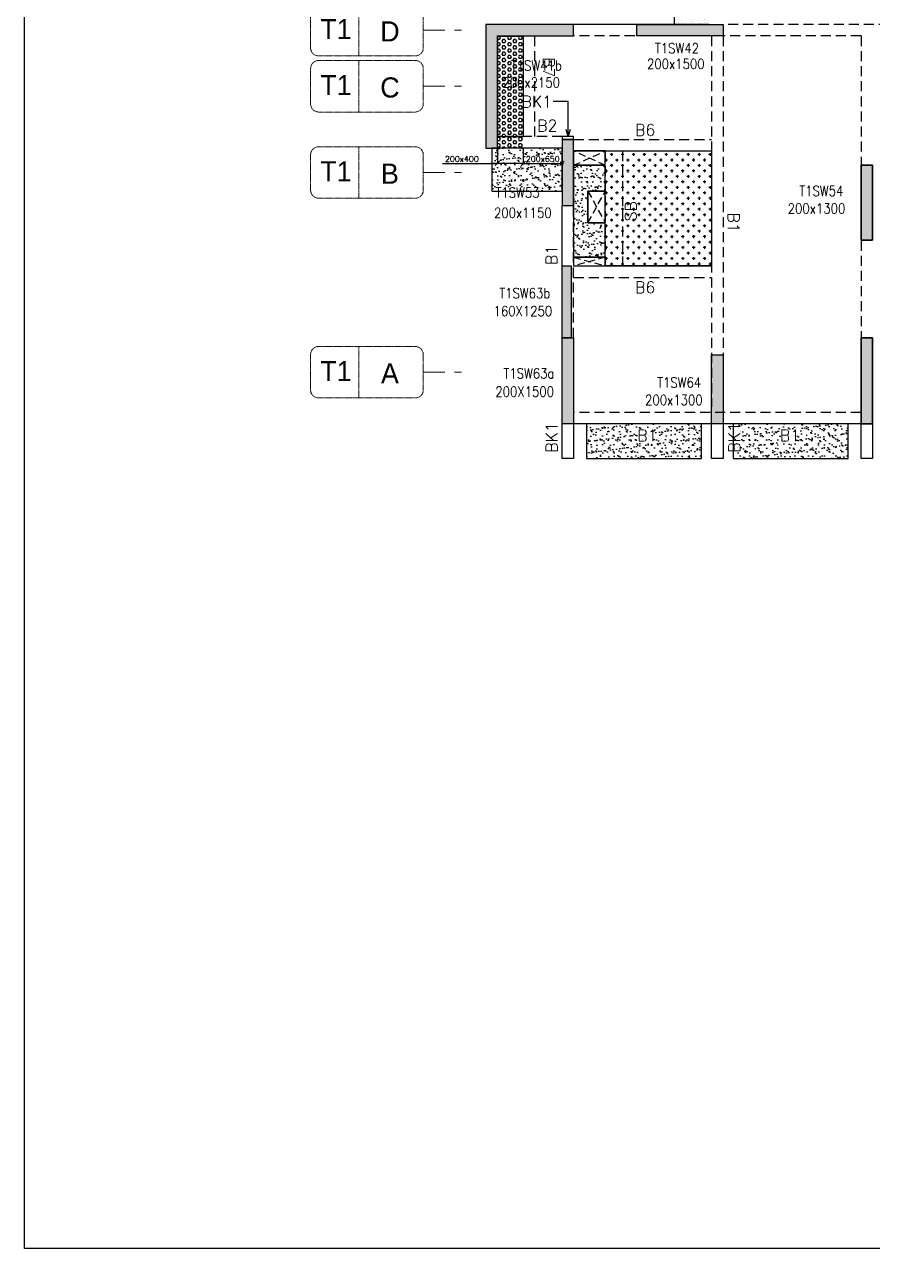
# Model space of a CAD drawing. Header units: millimetres. Extents: x 1078357 to 2594950, y -5122486 to -4636555.
# Drawn here: x 1574105 to 1588858, y -4682741 to -4661446 of the extents above; entities that cross this region are included whole.
import ezdxf
from ezdxf.enums import TextEntityAlignment as Align

# ---------------------------------------------------------------- set-up
doc = ezdxf.new("R2010")
doc.units = ezdxf.units.MM
doc.header["$PDMODE"] = 35
for name, pattern in [('CONTINOUS', [0]), ('DGN STYLE 7', [8.34, 3.75, -1.67, 1.25, -1.67]), ('HIDDEN', [0.375, 0.25, -0.125]), ('New Retail block$0$CONTINOUS', [0])]:
    doc.linetypes.add(name, pattern=pattern)
doc.layers.get('0').update_dxf_attribs({"lineweight": 0})
doc.layers.get('Defpoints').update_dxf_attribs({"lineweight": 0})
for name, color, linetype, lineweight in [('A-_ANOTDIMA_D-', 6, 'Continuous', 13), ('Boundary', 40, 'Continuous', 30), ('COL. NO.', 30, 'Continuous', 25), ('COL. SIZE', 7, 'Continuous', 25), ('DIM', 9, 'Continuous', 25), ('GRID LINE', 8, 'Continuous', 0), ('GRID NO', 8, 'DGN STYLE 7', 13), ('HATCH', 8, 'Continuous', 30)]:
    doc.layers.add(name, color=color, linetype=linetype, lineweight=lineweight)
for name, color, linetype in [('B-200x325', 201, 'HIDDEN'), ('B-200x400', 44, 'HIDDEN'), ('DROP SLAB', 8, 'Continuous'), ('S-BEAM', 3, 'HIDDEN'), ('S-BEAM NO.', 6, 'Continuous'), ('S-COLUMN', 1, 'Continuous'), ('S-CUTOUT', 8, 'HIDDEN'), ('S-SLAB-PROJECTION', 54, 'New Retail block$0$CONTINOUS'), ('SLAB FOLD', 8, 'Continuous')]:
    doc.layers.add(name, color=color, linetype=linetype)
doc.styles.add('Roman', font='romans')
doc.styles.add('ROMANS', font='romans.shx', dxfattribs={"width": 0.85})
doc.styles.get("Standard").update_dxf_attribs({"font": 'Adani Regular.ttf', "height": 500})
doc.dimstyles.new('HARESH', dxfattribs={"dimtxt": 150, "dimasz": 75, "dimexe": 0, "dimexo": 0, "dimgap": 25, "dimtad": 1, "dimdec": 0, "dimdsep": 46, "dimtxsty": 'Roman', "dimblk": 'OBLIQUE', "dimcen": 225, "dimdle": 25, "dimclrd": 2, "dimclre": 2, "dimclrt": 7, "dimadec": 8, "dimazin": 1, "dimtfac": 1, "dimtdec": 0, "dimtmove": 0, "dimatfit": 0, "dimfxl": 1, "dimlwd": -1, "dimlwe": -1, "dimarcsym": 0})

# ---------------------------------------------------------------- blocks, each defined once
blk = doc.blocks.new('_Oblique')
at = {"color": 0, "linetype": 'ByBlock', "lineweight": -2}
blk.add_line((-0.5, -0.5), (0.5, 0.5), dxfattribs=at)
blk = doc.blocks.new('*D1413')
at = {"layer": 'Defpoints', "color": 0, "ltscale": 700, "transparency": 16777216}
for p in [(1582333, -4663596, 0), (1582783, -4663596, 0), (1582333, -4663862)]:
    blk.add_point(p, dxfattribs=at)
at = {"layer": 'DIM', "color": 2, "ltscale": 700, "transparency": 16777216}
for p, q in [((1582333, -4663596), (1582333, -4663862)), ((1582783, -4663596), (1582783, -4663862)), ((1581377, -4663862), (1582333, -4663862)), ((1582333, -4663862), (1582258, -4663862)), ((1582783, -4663862), (1582333, -4663862)), ((1582783, -4663862), (1582333, -4663862)), ((1582783, -4663862), (1582858, -4663862))]:
    blk.add_line(p, q, dxfattribs=at)
at = {"layer": 'DIM', "color": 2, "ltscale": 700, "transparency": 16777216, "xscale": 75, "yscale": 75, "zscale": 75}
blk.add_blockref('_Oblique', (1582333, -4663862), dxfattribs=at)
at = {"layer": 'DIM', "color": 2, "ltscale": 700, "transparency": 16777216, "xscale": 75, "yscale": 75, "zscale": 75, "rotation": 180}
blk.add_blockref('_Oblique', (1582783, -4663862), dxfattribs=at)
at = {"layer": 'DIM', "color": 7, "ltscale": 700, "transparency": 16777216, "insert": (1581714, -4663787), "char_height": 150, "attachment_point": 5, "style": 'Roman'}
blk.add_mtext('{\\H0.666667x;200x400}', dxfattribs=at)
blk = doc.blocks.new('*D1414')
at = {"layer": 'Defpoints', "color": 0, "ltscale": 700, "transparency": 16777216}
for p in [(1582783, -4663596), (1583458, -4663596, 0), (1583458, -4663862)]:
    blk.add_point(p, dxfattribs=at)
at = {"layer": 'DIM', "color": 2, "ltscale": 700, "transparency": 16777216}
for p, q in [((1582783, -4663596), (1582783, -4663862)), ((1583458, -4663596), (1583458, -4663862)), ((1582758, -4663862), (1583483, -4663862))]:
    blk.add_line(p, q, dxfattribs=at)
at = {"layer": 'DIM', "color": 2, "ltscale": 700, "transparency": 16777216, "xscale": 75, "yscale": 75, "zscale": 75, "rotation": 180}
blk.add_blockref('_Oblique', (1582783, -4663862), dxfattribs=at)
at = {"layer": 'DIM', "color": 2, "ltscale": 700, "transparency": 16777216, "xscale": 75, "yscale": 75, "zscale": 75}
blk.add_blockref('_Oblique', (1583458, -4663862), dxfattribs=at)
at = {"layer": 'DIM', "color": 7, "ltscale": 700, "transparency": 16777216, "insert": (1583121, -4663787), "char_height": 150, "attachment_point": 5, "style": 'Roman'}
blk.add_mtext('{\\H0.666667x;200x650}', dxfattribs=at)
blk = doc.blocks.new('G$CD63B60BD')
at = {"layer": 'COL. NO.', "linetype": 'Continuous', "style": 'ROMANS', "width": 0.85}
for s, p in [('T1SW42', (1615, 6449, -320)), ('T1SW41b', (-891, 6149, -320)), ('T1SW53', (-1158, 3938, -320)), ('T1SW54', (4127, 3966, -320)), ('T1SW63b', (-1092, 2189, 0)), ('T1SW63a', (-1020, 792, 0)), ('T1SW64', (1654, 634, -320))]:
    blk.add_text(s, height=175, dxfattribs=at).set_placement(p)
at = {"layer": 'COL. SIZE', "linetype": 'Continuous', "style": 'ROMANS', "width": 0.85}
for s, p in [('200x1500', (1477, 6177, -320)), ('200x2150', (-1039, 5853, -320)), ('200x1300', (3926, 3661, -320)), ('200x1150', (-1184, 3585, -320)), ('160X1250', (-1193, 1876, 0)), ('200X1500', (-1161, 475, 0)), ('200x1300', (1444, 329, -320))]:
    blk.add_text(s, height=175, dxfattribs=at).set_placement(p)
blk = doc.blocks.new('Tower grid nomenclature-ex')
at = {"layer": 'GRID NO'}
blk.add_lwpolyline([(-1250, -600), (1750, -600, 0.414214), (2000, -350), (2000, 750, 0.414214), (1750, 1000), (-1250, 1000, 0.414214), (-1500, 750), (-1500, -350, 0.414214)], format="xyb", close=True, dxfattribs=at)
blk.add_lwpolyline([(0, 1000), (0, -600)], dxfattribs=at)
at = {"layer": 'GRID NO', "flags": 8}
for p in [(-1235, 400), (1788, 400)]:
    blk.add_attdef('GRID', text='', height=625, dxfattribs=at).set_placement(p, align=Align.MIDDLE_CENTER)

msp = doc.modelspace()

# ---------------------------------------------------------------- hatches: boundary and pattern name
at = {"layer": 'DROP SLAB'}
h = msp.add_hatch(dxfattribs=at)
h.set_pattern_fill('CROSS', color=8, scale=15, angle=0.03079)
h.set_pattern_definition([(180.03079016, (-12653205.59, 56225402.16), (-95.19879988, -95.30117261), [47.625, -142.875]), (270.03079016, (-12653229.42, 56225425.96), (95.30117261, -95.19879988), [47.625, -142.875])])
h.paths.add_polyline_path([(1584208.3, -4663646.1), (1586058.3, -4663646.1), (1586058.3, -4665645.9), (1584208.3, -4665645.9)])
at = {"layer": 'HATCH'}
h = msp.add_hatch(dxfattribs=at)
h.set_pattern_fill('AR-SAND', color=8, scale=3, angle=179.97015)
h.set_pattern_definition([(37.4701541, (-2331674.73, 14021843.22), (-4.72361136, 146.8264517), [0, -115.824, 0, -129.54, 0, -123.825]), (7.4701541, (-2331674.73, 14021843.22), (134.9689868, 214.9772528), [0, -62.484, 0, -104.394, 0, -40.005]), (327.4701541, (-2331768.45, 14021843.27), (237.2979035, 0.3075449), [0, -38.1, 0, -137.16, 0, -179.07]), (317.4701541, (-2331768.45, 14021843.27), (229.1017424, 66.759465), [0, -19.05, 0, -89.916, 0, -102.87])])
h.paths.add_polyline_path([(1586008.5, -4659446.2), (1585408.5, -4659446.2), (1585408.5, -4661446.2), (1586008.5, -4661446.2)])
at = {"layer": 'HATCH', "ltscale": 1000}
h = msp.add_hatch(dxfattribs=at)
h.set_pattern_fill('HEX', color=8, scale=10, angle=180)
h.set_pattern_definition([(180, (-608290.975, 4897547.26), (-7e-15, -54.99261315), [31.75, -63.5]), (300, (-608290.975, 4897547.26), (47.625, 27.49630658), [31.75, -63.5]), (240, (-608322.725, 4897547.26), (47.625, -27.49630658), [31.75, -63.5])])
h.paths.add_polyline_path([(1582783.5, -4661656.8), (1582333.5, -4661656.8), (1582333.5, -4663595.9), (1582783.5, -4663595.9)])
at = {"layer": 'HATCH'}
h = msp.add_hatch(dxfattribs=at)
h.set_pattern_fill('AR-SAND', color=8, scale=3, angle=179.97015)
h.set_pattern_definition([(37.4701541, (-2342174.65, 14019093.3), (-4.72361136, 146.8264517), [0, -115.824, 0, -129.54, 0, -123.825]), (7.4701541, (-2342174.65, 14019093.3), (134.9689868, 214.9772528), [0, -62.484, 0, -104.394, 0, -40.005]), (327.4701541, (-2342268.38, 14019093.35), (237.2979035, 0.3075449), [0, -38.1, 0, -137.16, 0, -179.07]), (317.4701541, (-2342268.38, 14019093.35), (229.1017424, 66.759465), [0, -19.05, 0, -89.916, 0, -102.87])])
h.paths.add_polyline_path([(1583458.6, -4663596.1), (1582233.3, -4663596.1), (1582233.3, -4664346.1), (1583458.6, -4664346.1)])
h = msp.add_hatch(dxfattribs=at)
h.set_pattern_fill('AR-SAND', color=8, scale=3, angle=180.02985)
h.set_pattern_definition([(37.47015413, (-3438174.69, 18703112.5), (-4.72361136, 146.8264517), [0, -115.824, 0, -129.54, 0, -123.825]), (7.4701541, (-3438174.69, 18703112.5), (134.9689868, 214.9772528), [0, -62.484, 0, -104.394, 0, -40.005]), (327.4701541, (-3438268.42, 18703112.55), (237.2979035, 0.3075449), [0, -38.1, 0, -137.16, 0, -179.07]), (317.4701541, (-3438268.42, 18703112.55), (229.1017424, 66.759465), [0, -19.05, 0, -89.916, 0, -102.87])])
h.paths.add_polyline_path([(1583658.3, -4665496.1), (1584208.3, -4665496.1), (1584208.3, -4664896.1), (1583908.3, -4664896.1), (1583908.3, -4664346.1), (1584208.3, -4664346.2), (1584208.3, -4663896.1), (1583658.3, -4663896.1)])
h = msp.add_hatch(dxfattribs=at)
h.set_pattern_fill('AR-SAND', color=8, scale=3, angle=179.97015)
h.set_pattern_definition([(37.47015413, (-3431649.46, 18703112.49), (-4.72361136, 146.8264517), [0, -115.824, 0, -129.54, 0, -123.825]), (7.4701541, (-3431649.46, 18703112.49), (134.9689868, 214.9772528), [0, -62.484, 0, -104.394, 0, -40.005]), (327.4701541, (-3431743.18, 18703112.54), (237.2979035, 0.3075449), [0, -38.1, 0, -137.16, 0, -179.07]), (317.4701541, (-3431743.18, 18703112.54), (229.1017424, 66.759465), [0, -19.05, 0, -89.916, 0, -102.87])])
h.paths.add_polyline_path([(1585883.5, -4668396.1), (1583883.5, -4668396.1), (1583883.5, -4668996.1), (1585883.5, -4668996.1)])
h = msp.add_hatch(dxfattribs=at)
h.set_pattern_fill('AR-SAND', color=8, scale=3, angle=179.97015)
h.set_pattern_definition([(37.47015413, (-3434199.46, 18703112.49), (-4.72361136, 146.8264517), [0, -115.824, 0, -129.54, 0, -123.825]), (7.4701541, (-3434199.46, 18703112.49), (134.9689868, 214.9772528), [0, -62.484, 0, -104.394, 0, -40.005]), (327.4701541, (-3434293.18, 18703112.54), (237.2979035, 0.3075449), [0, -38.1, 0, -137.16, 0, -179.07]), (317.4701541, (-3434293.18, 18703112.54), (229.1017424, 66.759465), [0, -19.05, 0, -89.916, 0, -102.87])])
h.paths.add_polyline_path([(1588433.5, -4668396.1), (1586433.5, -4668396.1), (1586433.5, -4668996.1), (1588433.5, -4668996.1)])
at = {"layer": 'S-COLUMN', "lineweight": 25, "extrusion": (1.00316e-06, -2.11765e-11, 1)}
h = msp.add_hatch(color=1, dxfattribs=at)
h.dxf.hatch_style = 1
h.paths.add_polyline_path([(1582333.3, -4661646.1), (1583658.3, -4661646.1), (1583658.3, -4661446.1), (1582133.3, -4661446.1), (1582133.3, -4663596.1), (1582333.3, -4663596.1)])
at = {"layer": 'S-COLUMN', "lineweight": 25}
h = msp.add_hatch(color=1, dxfattribs=at)
h.dxf.hatch_style = 1
h.paths.add_polyline_path([(1584758.3, -4661446.1), (1586258.3, -4661446.1), (1586258.3, -4661646.1), (1584758.3, -4661646.1)])
at = {"layer": 'S-COLUMN', "lineweight": 25, "extrusion": (1.00316e-06, -2.11765e-11, 1)}
h = msp.add_hatch(color=1, dxfattribs=at)
h.dxf.hatch_style = 1
h.paths.add_polyline_path([(1583658.3, -4663446.1), (1583458.3, -4663446.1), (1583458.3, -4664596.1), (1583658.3, -4664596.1)])
h = msp.add_hatch(color=1, dxfattribs=at)
h.dxf.hatch_style = 1
h.paths.add_polyline_path([(1588858.3, -4663896.1), (1588658.3, -4663896.1), (1588658.3, -4665196.1), (1588858.3, -4665196.1)])
at = {"layer": 'S-COLUMN', "lineweight": 25, "extrusion": (-1.00316e-06, -1.91639e-11, 1)}
h = msp.add_hatch(color=1, dxfattribs=at)
h.dxf.hatch_style = 1
h.paths.add_polyline_path([(1588658.3, -4663896.1), (1588858.3, -4663896.1), (1588858.3, -4665196.1), (1588658.3, -4665196.1)])
at = {"layer": 'S-COLUMN', "lineweight": 25, "extrusion": (1.00316e-06, -2.11765e-11, 1)}
h = msp.add_hatch(color=1, dxfattribs=at)
h.dxf.hatch_style = 1
h.paths.add_polyline_path([(1583618.3, -4666896.1), (1583458.3, -4666896.1), (1583458.3, -4665645.9), (1583618.3, -4665645.9)])
h = msp.add_hatch(color=1, dxfattribs=at)
h.dxf.hatch_style = 1
h.paths.add_polyline_path([(1583658.3, -4668396.1), (1583458.3, -4668396.1), (1583458.3, -4666896.1), (1583658.3, -4666896.1)])
at = {"layer": 'S-COLUMN', "lineweight": 25, "extrusion": (-1.00316e-06, -1.91639e-11, 1)}
h = msp.add_hatch(color=1, dxfattribs=at)
h.dxf.hatch_style = 1
h.paths.add_polyline_path([(1588658.3, -4668396.1), (1588858.3, -4668396.1), (1588858.3, -4666896.1), (1588658.3, -4666896.1)])
at = {"layer": 'S-COLUMN', "lineweight": 25, "extrusion": (1.00316e-06, -2.11765e-11, 1)}
h = msp.add_hatch(color=1, dxfattribs=at)
h.dxf.hatch_style = 1
h.paths.add_polyline_path([(1588858.3, -4668396.1), (1588658.3, -4668396.1), (1588658.3, -4666896.1), (1588858.3, -4666896.1)])
at = {"layer": 'S-COLUMN', "lineweight": 25}
h = msp.add_hatch(color=1, dxfattribs=at)
h.dxf.hatch_style = 1
h.paths.add_polyline_path([(1586258.3, -4667196.1), (1586258.3, -4668396.1), (1586058.3, -4668396.1), (1586058.3, -4667196.1)])

# ---------------------------------------------------------------- linework, layer by layer
at = {"layer": 'B-200x400', "linetype": 'HIDDEN', "ltscale": 500}
msp.add_line((1582783.5, -4663396.1, 0), (1582333.5, -4663396.1, 0), dxfattribs=at)
at = {"layer": 'B-200x400', "linetype": 'ByBlock', "ltscale": 500}
msp.add_line((1582783.5, -4663596.1, 0), (1582333.5, -4663596.1, 0), dxfattribs=at)
at = {"layer": 'Boundary', "ltscale": 700, "elevation": 0}
msp.add_lwpolyline([(1574104.5, -4636994.1), (1679698.7, -4636994.1), (1679698.7, -4682741.1), (1574104.5, -4682741.1)], close=True, dxfattribs=at)
at = {"layer": 'DROP SLAB', "color": 3, "linetype": 'CONTINOUS', "ltscale": 500, "elevation": 0}
for points in [[(1583658.5, -4663896.1), (1584208.3, -4663896.1), (1584208.3, -4663646.2), (1583658.5, -4663646.2)], [(1584208.3, -4663646.1), (1586058.3, -4663646.1), (1586058.3, -4665645.9), (1584208.3, -4665645.9)], [(1583908.3, -4664896.1), (1584208.3, -4664896.1), (1584208.3, -4664346.2), (1583908.3, -4664346.2)], [(1583658.3, -4665645.9), (1584208.3, -4665645.9), (1584208.3, -4665496.1), (1583658.3, -4665496.1)]]:
    msp.add_lwpolyline(points, close=True, dxfattribs=at)
at = {"layer": 'GRID LINE', "linetype": 'DGN STYLE 7', "ltscale": 100, "elevation": 0}
for points in [[(1581042.8, -4661546.1), (1581849.9, -4661546.1)], [(1581042.8, -4662521.1), (1581849.9, -4662521.1)], [(1581042.8, -4664021.1), (1581849.9, -4664021.1)], [(1581042.8, -4667496.1), (1581849.9, -4667496.1)]]:
    msp.add_lwpolyline(points, dxfattribs=at)
at = {"layer": 'S-BEAM', "linetype": 'CONTINOUS', "ltscale": 700}
for p, q in [((1586008.5, -4661446.2, 0), (1583658.5, -4661446.2, 0)), ((1583458.3, -4663596.1, 0), (1582783.5, -4663596.1, 0)), ((1583458.5, -4666896.1, 0), (1583458.5, -4664596.1, 0)), ((1583458.3, -4668996.1, 0), (1583458.3, -4668396.1, 0)), ((1583658.3, -4668396.1, 0), (1583658.3, -4668996.1, 0)), ((1588658.5, -4668396.1, 0), (1583658.5, -4668396.1, 0)), ((1586058.3, -4668996.1, 0), (1586058.3, -4668396.1, 0)), ((1586258.3, -4668396.1, 0), (1586258.3, -4668996.1, 0)), ((1588658.3, -4668996, 0), (1588658.3, -4668396, 0)), ((1588858.3, -4668396, 0), (1588858.3, -4668996, 0)), ((1583658.3, -4668996.1, 0), (1583458.3, -4668996.1, 0)), ((1586258.3, -4668996.1, 0), (1586058.3, -4668996.1, 0)), ((1588858.3, -4668996, 0), (1588658.3, -4668996, 0))]:
    msp.add_line(p, q, dxfattribs=at)
at = {"layer": 'S-BEAM', "linetype": 'HIDDEN', "ltscale": 700}
for p, q in [((1595183.3, -4661446.2, 0), (1586308.5, -4661446.2, 0)), ((1588658.5, -4661646.2, 0), (1583658.5, -4661646.2, 0)), ((1586058.5, -4661646.2, 0), (1586058.5, -4668096.1, 0)), ((1586258.5, -4661646.2, 0), (1586258.5, -4668096.1, 0)), ((1588658.5, -4661646.2, 0), (1588658.5, -4663896.1, 0)), ((1583458.3, -4663396.1, 0), (1582783.5, -4663396.1, 0)), ((1584208.2, -4663646.4, 0), (1584208.2, -4665646.2, 0)), ((1584508.2, -4663646.4, 0), (1584508.2, -4665646.2, 0)), ((1588658.5, -4663896.1, 0), (1588658.5, -4666896.1, 0)), ((1583658.5, -4666896.1, 0), (1583658.5, -4664596.1, 0)), ((1588658.5, -4668196.1, 0), (1583658.5, -4668196.1, 0))]:
    msp.add_line(p, q, dxfattribs=at)
at = {"layer": 'S-BEAM', "linetype": 'Continuous', "ltscale": 700}
for p, q in [((1582783.5, -4663396.1, 0), (1582783.5, -4661656.8, 0)), ((1583658.5, -4663646.1, 0), (1586058.3, -4663646.1, 0)), ((1583658.3, -4665645.9, 0), (1586058.3, -4665645.9, 0))]:
    msp.add_line(p, q, dxfattribs=at)
at = {"layer": 'S-BEAM', "ltscale": 700}
for p, q in [((1582983.5, -4663396.1, 0), (1582983.5, -4661646.1)), ((1583658.5, -4663446.1, 0), (1586058.3, -4663446.1, 0)), ((1583458.3, -4664396, 0), (1583458.3, -4664396, 0)), ((1583458.5, -4664396.1, 0), (1583458.5, -4664396.1, 0)), ((1583458.3, -4664596, 0), (1583459, -4664596, 0)), ((1583458.5, -4664596.1, 0), (1583459.2, -4664596.1, 0)), ((1583658.3, -4665845.9, 0), (1586058.3, -4665845.9, 0))]:
    msp.add_line(p, q, dxfattribs=at)
at = {"layer": 'S-BEAM', "linetype": 'Continuous', "ltscale": 700, "elevation": 0}
msp.add_lwpolyline([(1583658.6, -4663395.8), (1583458.6, -4663395.8), (1583458.6, -4663445.9), (1583658.6, -4663445.9)], close=True, dxfattribs=at)
at = {"layer": 'S-COLUMN', "color": 1, "lineweight": 25, "extrusion": (1.00316e-06, -2.11765e-11, 1), "elevation": 1.6}
msp.add_lwpolyline([(1582333.3, -4661646.1), (1583658.3, -4661646.1), (1583658.3, -4661446.1), (1582133.3, -4661446.1), (1582133.3, -4663596.1), (1582333.3, -4663596.1), (1582333.3, -4661646.1)], dxfattribs=at)
at = {"layer": 'S-COLUMN', "color": 1, "lineweight": 25, "elevation": 0}
for points in [[(1584758.3, -4661446.1), (1586258.3, -4661446.1), (1586258.3, -4661646.1), (1584758.3, -4661646.1)], [(1586058.3, -4667196.1), (1586258.3, -4667196.1), (1586258.3, -4668396.1), (1586058.3, -4668396.1)]]:
    msp.add_lwpolyline(points, close=True, dxfattribs=at)
at = {"layer": 'S-COLUMN', "color": 1, "lineweight": 25, "extrusion": (1.00316e-06, -2.11765e-11, 1), "elevation": 1.6}
for points in [[(1583658.3, -4663446.1), (1583458.3, -4663446.1), (1583458.3, -4664596.1), (1583658.3, -4664596.1)], [(1588858.3, -4663896.1), (1588658.3, -4663896.1), (1588658.3, -4665196.1), (1588858.3, -4665196.1)], [(1583618.3, -4666896.1), (1583458.3, -4666896.1), (1583458.3, -4665645.9), (1583618.3, -4665645.9)], [(1583658.3, -4668396.1), (1583458.3, -4668396.1), (1583458.3, -4666896.1), (1583658.3, -4666896.1)], [(1588858.3, -4668396.1), (1588658.3, -4668396.1), (1588658.3, -4666896.1), (1588858.3, -4666896.1)]]:
    msp.add_lwpolyline(points, close=True, dxfattribs=at)
at = {"layer": 'S-COLUMN', "color": 1, "lineweight": 25, "extrusion": (-1.00316e-06, -1.91639e-11, 1), "elevation": -1.6}
for points in [[(1588658.3, -4663896.1), (1588858.3, -4663896.1), (1588858.3, -4665196.1), (1588658.3, -4665196.1)], [(1588658.3, -4668396.1), (1588858.3, -4668396.1), (1588858.3, -4666896.1), (1588658.3, -4666896.1)]]:
    msp.add_lwpolyline(points, close=True, dxfattribs=at)
at = {"layer": 'S-CUTOUT', "ltscale": 500}
for p, q in [((1583658.3, -4663896.1), (1584208.3, -4663646.1, 0)), ((1584208.3, -4663896.1, 0), (1583658.5, -4663646.1, 0)), ((1583908.3, -4664896.1), (1584208.3, -4664346.1)), ((1583908.3, -4664346.1), (1584208.3, -4664896.1, 0)), ((1583658.3, -4665496.1, 0), (1584208.3, -4665645.9, 0)), ((1584208.3, -4665496.1, 0), (1583659.1, -4665645.9, 0))]:
    msp.add_line(p, q, dxfattribs=at)
at = {"layer": 'S-SLAB-PROJECTION'}
msp.add_line((1585408.5, -4659446.1, 0), (1585408.5, -4661446.1, 0), dxfattribs=at)
at = {"layer": 'S-SLAB-PROJECTION', "elevation": 0}
for points in [[(1583458.6, -4663596.1), (1582233.3, -4663596.1), (1582233.3, -4664346.1), (1583458.6, -4664346.1)], [(1585883.5, -4668396.1), (1583883.5, -4668396.1), (1583883.5, -4668996.1), (1585883.5, -4668996.1)], [(1588433.5, -4668396.1), (1586433.5, -4668396.1), (1586433.5, -4668996.1), (1588433.5, -4668996.1)]]:
    msp.add_lwpolyline(points, close=True, dxfattribs=at)
at = {"layer": 'SLAB FOLD', "color": 8, "ltscale": 1000, "elevation": 0}
msp.add_lwpolyline([(1582783.5, -4661656.8), (1582333.5, -4661656.8), (1582333.5, -4663396.1), (1582783.5, -4663396.1)], close=True, dxfattribs=at)
msp.add_lwpolyline([(1583658.3, -4665496.1), (1584208.3, -4665496.1), (1584208.3, -4664896.1), (1583908.3, -4664896.1), (1583908.3, -4664346.1), (1584208.3, -4664346.2), (1584208.3, -4663896.1), (1583658.3, -4663896.1), (1583658.3, -4665496.1)], dxfattribs=at)

# ---------------------------------------------------------------- block references
at = {"layer": 'A-_ANOTDIMA_D-', "color": 2, "ltscale": 700}
msp.add_blockref('G$CD63B60BD', (1583458.3, -4668396.1, 0), dxfattribs=at)
at = {"layer": 'GRID NO'}
ref = msp.add_blockref('Tower grid nomenclature-ex', (1579922.8, -4661658.1, 0), dxfattribs=dict(at, xscale=0.56, yscale=0.56, zscale=0.56))
ref.add_attrib('GRID', 'D', dxfattribs={"height": 350}).set_placement((1580462.3, -4661566.6, 0), align=Align.MIDDLE_CENTER)
ref.add_attrib('GRID', 'T1', dxfattribs={"height": 350}).set_placement((1579523.3, -4661525.6, 0), align=Align.MIDDLE_CENTER)
ref = msp.add_blockref('Tower grid nomenclature-ex', (1579922.8, -4662633.1, 0), dxfattribs=dict(at, xscale=0.56, yscale=0.56, zscale=0.56))
ref.add_attrib('GRID', 'C', dxfattribs={"height": 350}).set_placement((1580462.3, -4662541.6, 0), align=Align.MIDDLE_CENTER)
ref.add_attrib('GRID', 'T1', dxfattribs={"height": 350}).set_placement((1579523.3, -4662500.6, 0), align=Align.MIDDLE_CENTER)
ref = msp.add_blockref('Tower grid nomenclature-ex', (1579922.8, -4664133.1, 0), dxfattribs=dict(at, xscale=0.56, yscale=0.56, zscale=0.56))
ref.add_attrib('GRID', 'B', dxfattribs={"height": 350}).set_placement((1580462.3, -4664041.6, 0), align=Align.MIDDLE_CENTER)
ref.add_attrib('GRID', 'T1', dxfattribs={"height": 350}).set_placement((1579523.3, -4664000.6, 0), align=Align.MIDDLE_CENTER)
ref = msp.add_blockref('Tower grid nomenclature-ex', (1579922.8, -4667608.1, 0), dxfattribs=dict(at, xscale=0.56, yscale=0.56, zscale=0.56))
ref.add_attrib('GRID', 'A', dxfattribs={"height": 350}).set_placement((1580462.3, -4667516.6, 0), align=Align.MIDDLE_CENTER)
ref.add_attrib('GRID', 'T1', dxfattribs={"height": 350}).set_placement((1579523.3, -4667475.6, 0), align=Align.MIDDLE_CENTER)

# ---------------------------------------------------------------- texts
at = {"layer": 'B-200x325', "linetype": 'Continuous', "ltscale": 700, "style": 'ROMANS'}
for p in [(1584727.8, -4663380.9, -2.7), (1584727.8, -4666118, -2.7)]:
    msp.add_text('B6', height=200, rotation=0.00094, dxfattribs=at).set_placement(p)
at = {"layer": 'S-BEAM NO.', "linetype": 'Continuous', "ltscale": 700, "style": 'ROMANS'}
for s, rotation, p in [('B7', 269.99906, (1583127.8, -4662016.5, -2.7)), ('BK1', 0.00094, (1582750.9, -4662888.2, -2.7)), ('SB', 90.00094, (1584752.8, -4664870.5, -2.7))]:
    msp.add_text(s, height=200, rotation=rotation, dxfattribs=at).set_placement(p)
at = {"layer": 'S-BEAM NO.', "linetype": 'Continuous', "ltscale": 500, "style": 'ROMANS'}
msp.add_text('B2', height=200, dxfattribs=at).set_placement((1583024.6, -4663305.6, -2.7))
at = {"layer": 'S-BEAM NO.', "linetype": 'HIDDEN', "ltscale": 500, "style": 'ROMANS'}
for rotation, p in [(269.99906, (1586342.4, -4664717.4, -2.7)), (90.00094, (1583372.5, -4665633.9, -2.7)), (0.00094, (1584763.9, -4668696.4, -2.7)), (0.00094, (1587245.2, -4668696.4, -2.7))]:
    msp.add_text('B1', height=200, rotation=rotation, dxfattribs=at).set_placement(p)
at = {"layer": 'S-BEAM NO.', "linetype": 'CONTINOUS', "ltscale": 700, "style": 'ROMANS'}
for p in [(1583376.3, -4668895.8, 50), (1586554, -4668895.8, 50)]:
    msp.add_text('BK1', height=200, rotation=90, dxfattribs=at).set_placement(p)

# ---------------------------------------------------------------- dimensions: what is measured, and where the dimension line sits
at = {"layer": 'DIM', "ltscale": 700}
dim = msp.add_linear_dim(base=(1582333.5, -4663862.1, 0), p1=(1582783.5, -4663596.1, 0), p2=(1582333.5, -4663596.1, 0), text='{\\H0.666667x;200x400}', dimstyle='HARESH', override={"dimtxsty": 'Roman', "dimtmove": 1}, dxfattribs=at)
dim.commit()
dim.dimension.update_dxf_attribs({"geometry": '*D1413', "text_midpoint": (1581714.1, -4663840.4, 0), "dimtype": 160})
dim = msp.add_linear_dim(base=(1583458.5, -4663862.1, 0), p1=(1582783.5, -4663596.1, 0), p2=(1583458.5, -4663596.1, 0), text='{\\H0.666667x;200x650}', dimstyle='HARESH', override={"dimtxsty": 'Roman', "dimtmove": 1}, dxfattribs=at)
dim.commit()
dim.dimension.update_dxf_attribs({"geometry": '*D1414', "text_midpoint": (1583121, -4663787.1, 0)})

# ---------------------------------------------------------------- leaders
at = {"layer": 'S-BEAM NO.', "linetype": 'Continuous', "ltscale": 700}
msp.add_leader([(1583563.3, -4663395.8, 0), (1583563.3, -4662786, 0), (1583304.5, -4662786, 0)], dimstyle='HARESH', override={"dimasz": 125, "dimgap": 25, "dimtad": 0, "dimldrblk": 'Open30'}, dxfattribs=at)

doc.saveas('drawing.dxf')
